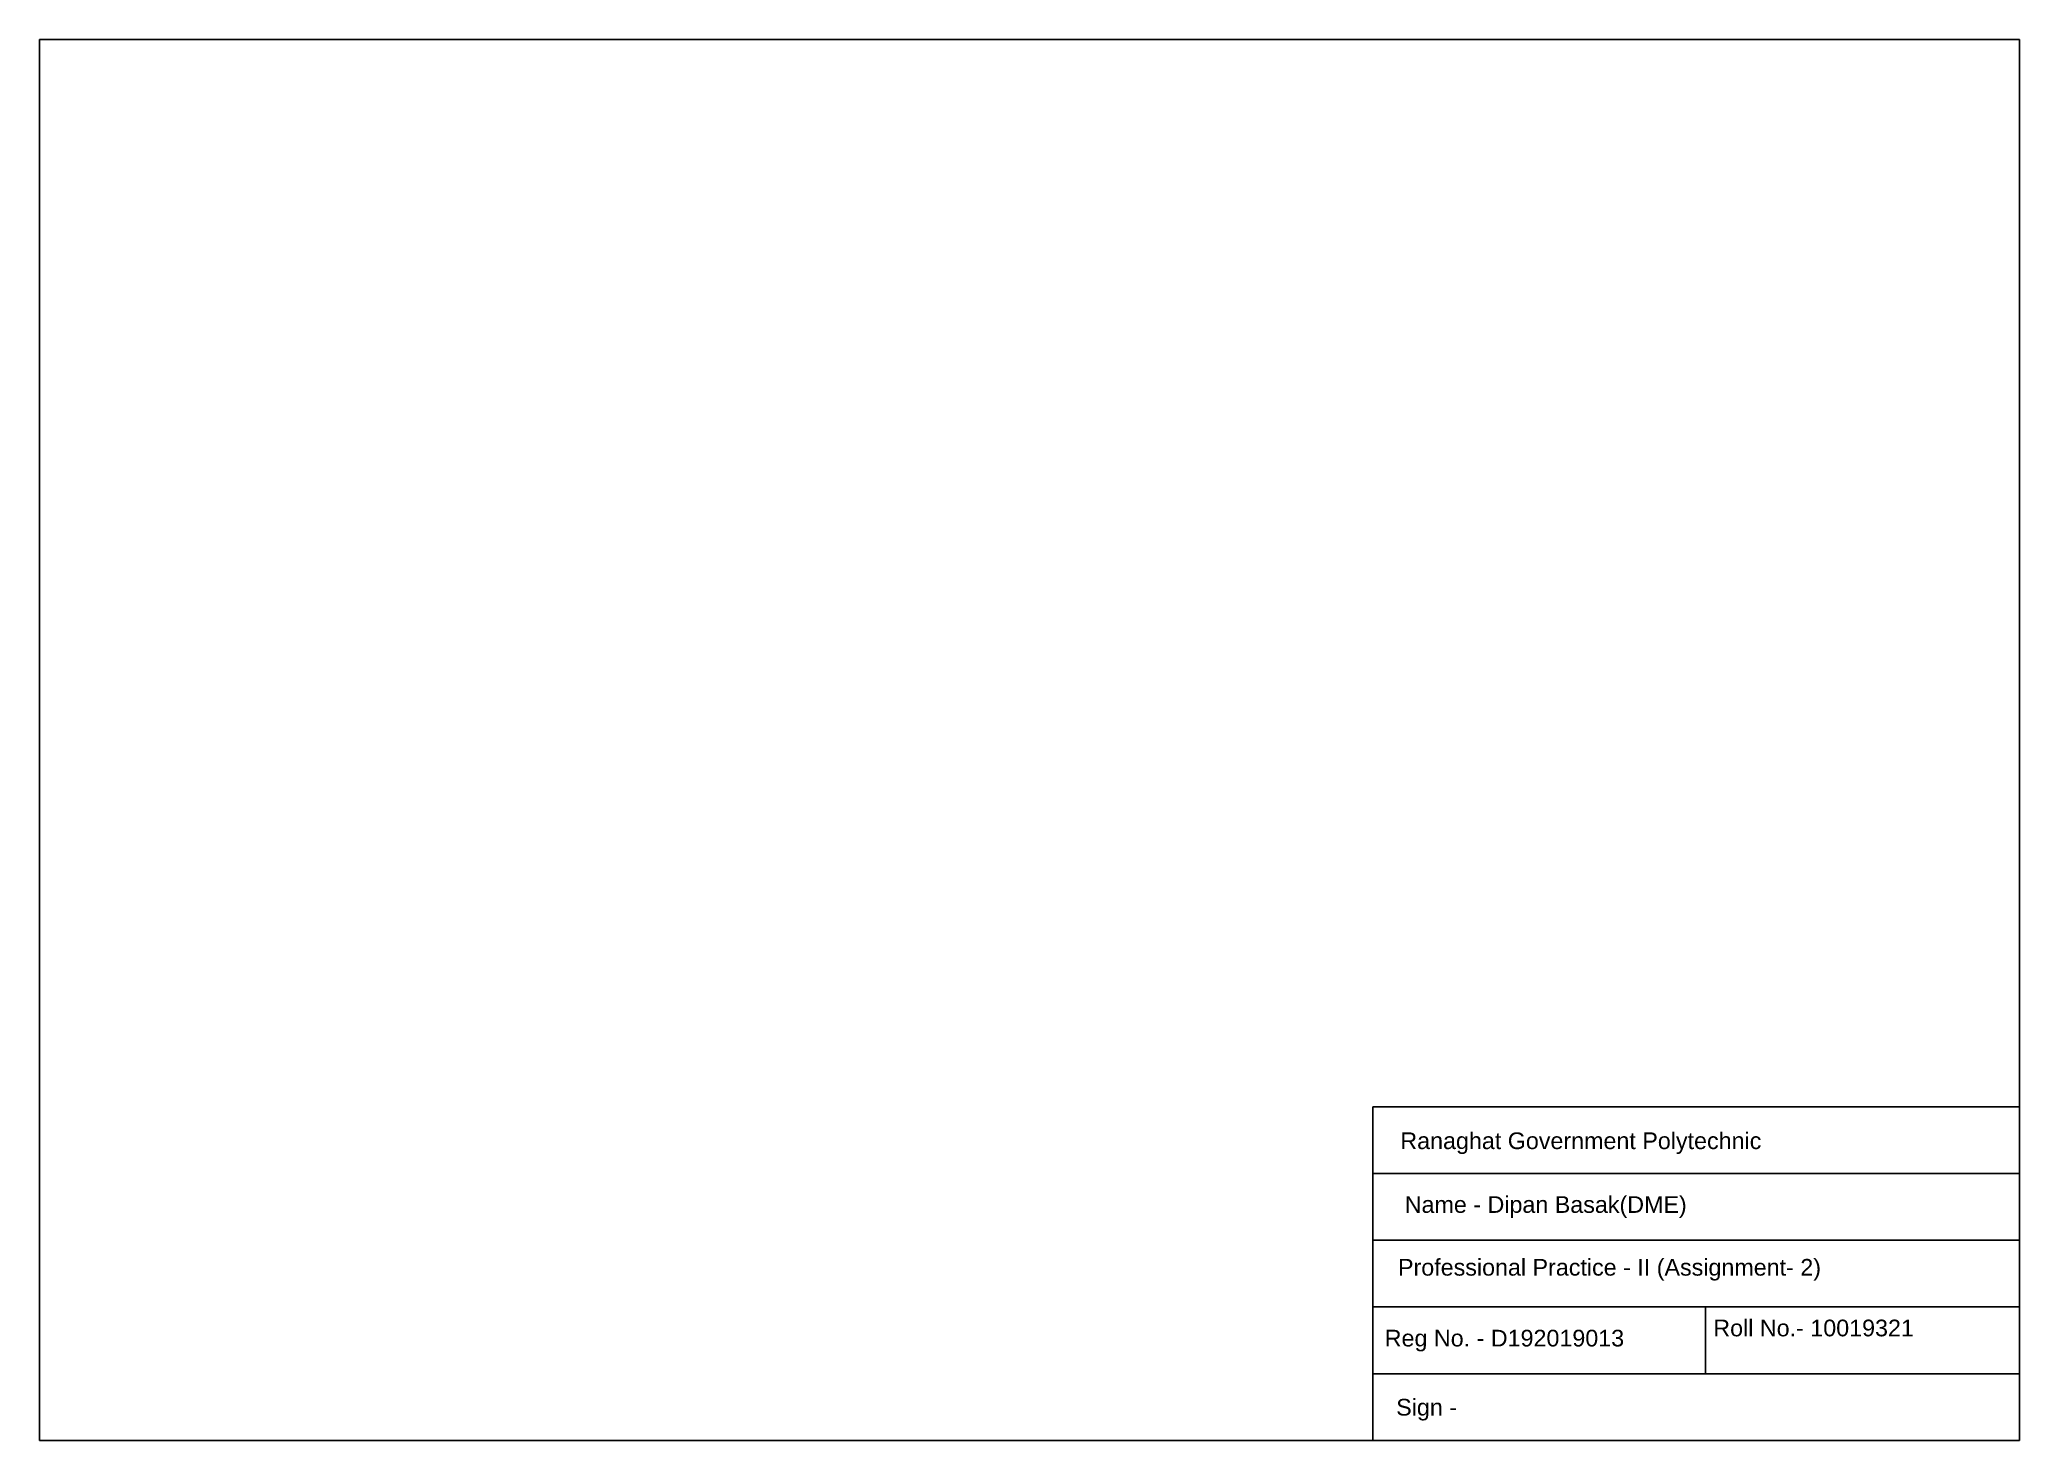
# Model space of a CAD drawing. Header units: millimetres. Extents: x 0 to 297, y 0 to 210.
import ezdxf

# ---------------------------------------------------------------- set-up
doc = ezdxf.new("R2010")
doc.units = ezdxf.units.MM
doc.styles.get("Standard").update_dxf_attribs({"font": 'arial.ttf'})

msp = doc.modelspace()

# ---------------------------------------------------------------- linework, layer by layer
for p, q in [((297, 50), (200, 50)), ((200, 50), (200, 0)), ((200, 40), (297, 40)), ((297, 30), (200, 30)), ((200, 20), (297, 20)), ((249.92, 10), (249.92, 20)), ((200, 10), (297, 10)), ((297, 0), (297, 0))]:
    msp.add_line(p, q)
msp.add_lwpolyline([(0, 0), (0, 210), (297, 210), (297, 0), (0, 0)], close=True)

# ---------------------------------------------------------------- texts
at = {"char_height": 2.5, "attachment_point": 1}
for s, width, insert in [('Ranaghat Government Polytechnic', 74.9597, (204.13, 46.17)), ('Professional Practice - II (Assignment- 2)', 88.4589, (203.78, 27.2)), ('Roll No.- 10019321', 44.2413, (251.08, 18.1)), ('Reg No. - D192019013', 77.004, (201.79, 16.58))]:
    msp.add_mtext_dynamic_manual_height_columns(s, width=width, gutter_width=12.5, heights=[0], dxfattribs=dict(at, insert=insert))
for s, insert in [('Name - Dipan Basak(DME)', (204.79, 36.61)), ('Sign - ', (203.51, 6.22))]:
    msp.add_mtext(s, dxfattribs=dict(at, insert=insert))

doc.saveas('drawing.dxf')
